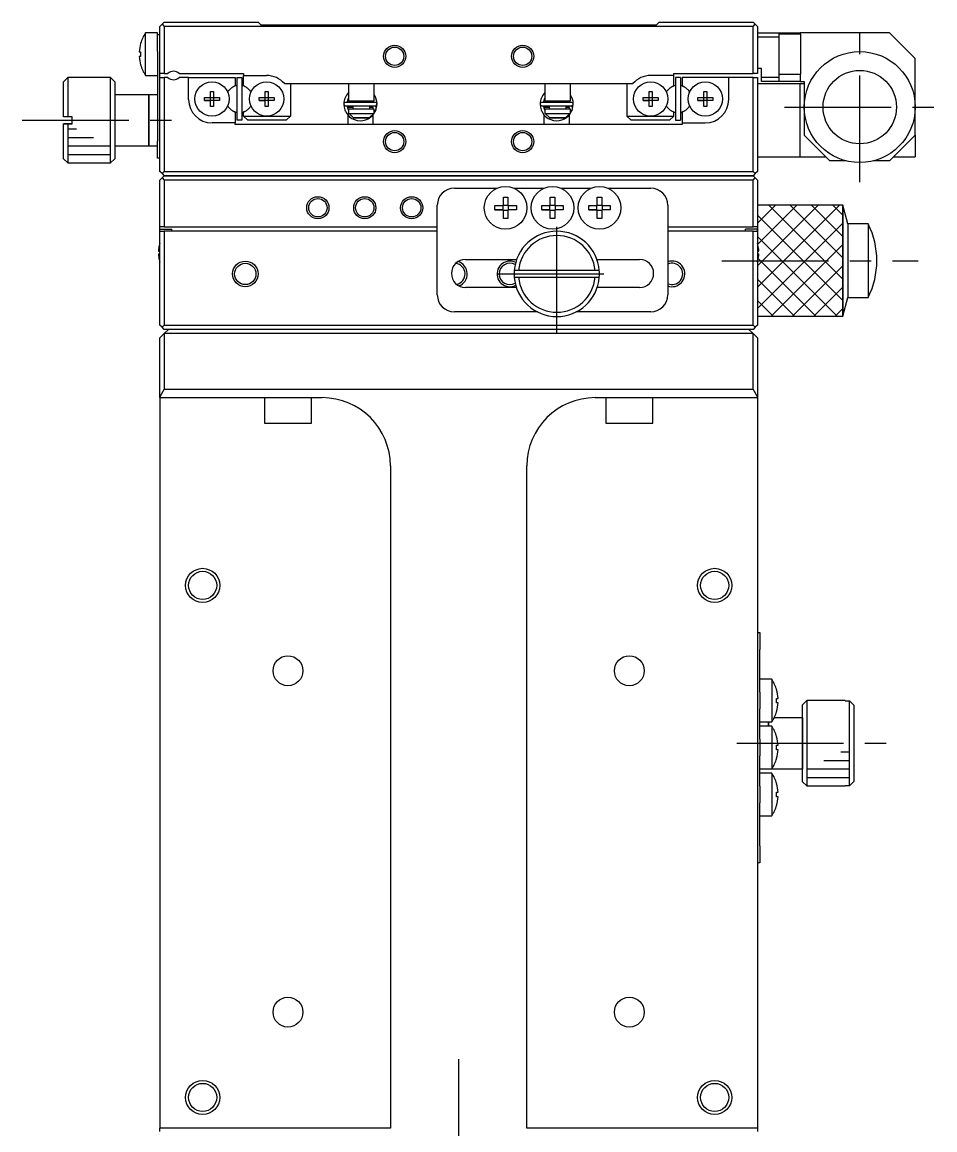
# Model space of a CAD drawing. Extents: x -400 to 382, y -2 to 594.
# Drawn here: x -114.1 to -7.1, y 464.1 to 593.9 of the extents above; entities that cross this region are included whole.
import ezdxf

# ---------------------------------------------------------------- set-up
doc = ezdxf.new("R2010")
doc.units = 0
doc.header["$LTSCALE"] = 10
doc.linetypes.add('CENTER', pattern=[2, 1.25, -0.25, 0.25, -0.25])
doc.linetypes.add('DASHED', pattern=[3.5, 2, -1.5])
doc.layers.get('0').update_dxf_attribs({"linetype": 'CONTINUOUS'})
doc.layers.add('CENTER', color=1, linetype='CENTER')

msp = doc.modelspace()

# ---------------------------------------------------------------- linework, layer by layer
at = {"color": 7, "linetype": 'CONTINUOUS'}
for p, q in [((-97.912276, 593.418062), (-97.662276, 593.668062)), ((-97.912276, 587.918062), (-97.912276, 593.418062)), ((-97.412276, 593.918062), (-97.662276, 593.668062)), ((-97.662276, 593.668062), (-97.412276, 593.418062)), ((-97.412276, 593.918062), (-86.412276, 593.918062)), ((-97.412276, 593.418062), (-97.412276, 587.918062)), ((-28.412276, 593.418062), (-97.412276, 593.418062)), ((-86.062276, 593.568062), (-86.412276, 593.918062)), ((-39.762276, 593.568062), (-86.062276, 593.568062)), ((-39.412276, 593.918062), (-39.762276, 593.568062)), ((-39.412276, 593.918062), (-28.412276, 593.918062)), ((-28.162276, 593.668062), (-28.412276, 593.918062)), ((-28.412276, 593.418062), (-28.162276, 593.668062)), ((-28.412276, 587.918062), (-28.412276, 593.418062)), ((-28.162276, 593.668062), (-27.912276, 593.418062)), ((-27.912276, 593.418062), (-27.912276, 587.918062)), ((-99.603933, 587.668062), (-99.603933, 592.668062)), ((-98.212276, 592.668062), (-99.603933, 592.668062)), ((-98.212276, 592.468062), (-98.212276, 592.668062)), ((-98.212276, 592.468062), (-97.912276, 592.468062)), ((-98.212276, 590.468062), (-98.212276, 592.468062)), ((-27.912276, 592.668062), (-25.412276, 592.668062)), ((-25.412276, 592.168062), (-27.912276, 592.168062)), ((-25.412276, 592.668062), (-25.412276, 592.168062)), ((-25.412276, 592.668062), (-22.912276, 592.668062)), ((-22.912276, 592.598883), (-25.412276, 592.598883)), ((-22.812276, 592.518062), (-25.412276, 592.518062)), ((-25.412276, 592.168062), (-25.412276, 587.468062)), ((-22.912276, 592.668062), (-22.912276, 592.598883)), ((-12.412276, 592.668062), (-22.912276, 592.668062)), ((-22.912276, 592.598883), (-22.912276, 592.518062)), ((-22.812276, 587.818062), (-22.812276, 592.518062)), ((-9.412276, 589.668062), (-12.412276, 592.668062)), ((-100.181712, 591.429995), (-100.174857, 591.426651)), ((-100.347229, 590.428062), (-100.174857, 590.428062)), ((-100.174857, 589.908062), (-100.347229, 589.908062)), ((-100.174857, 590.428062), (-100.174857, 589.908062)), ((-98.212276, 590.468062), (-98.212276, 589.093062)), ((-9.412276, 583.968062), (-9.412276, 589.668062)), ((-100.174857, 588.909472), (-100.181712, 588.906129)), ((-98.212276, 589.093062), (-98.212276, 579.968062)), ((-27.412276, 588.468062), (-27.912276, 588.468062)), ((-27.412276, 587.468062), (-27.412276, 588.468062)), ((-108.712276, 587.418062), (-109.212276, 586.918062)), ((-109.212276, 582.818062), (-109.212276, 586.918062)), ((-108.712276, 587.418062), (-108.712276, 582.818062)), ((-103.712276, 587.418062), (-108.712276, 587.418062)), ((-103.712276, 577.418062), (-103.712276, 587.418062)), ((-103.212276, 586.918062), (-103.712276, 587.418062)), ((-103.212276, 586.918062), (-103.212276, 577.918062)), ((-99.603933, 587.668062), (-98.212276, 587.668062)), ((-97.912276, 587.418062), (-97.912276, 587.918062)), ((-97.412276, 587.918062), (-97.912276, 587.918062)), ((-97.912276, 576.418062), (-97.912276, 587.418062)), ((-97.912276, 587.418062), (-97.412276, 587.418062)), ((-97.412276, 587.918062), (-96.973714, 587.918062)), ((-97.412276, 587.418062), (-97.412276, 576.418062)), ((-96.973714, 587.418062), (-97.412276, 587.418062)), ((-95.650838, 587.918062), (-88.112276, 587.918062)), ((-94.562276, 587.418062), (-95.650838, 587.418062)), ((-94.562276, 584.868062), (-94.562276, 587.418062)), ((-94.562276, 587.418062), (-89.112276, 587.418062)), ((-89.112276, 587.418062), (-89.112276, 586.462474)), ((-88.912276, 587.418062), (-88.912276, 582.418062)), ((-88.912276, 587.418062), (-88.312276, 587.418062)), ((-88.312276, 587.418062), (-88.312276, 582.418062)), ((-88.112276, 587.918062), (-88.112276, 587.668062)), ((-88.112276, 587.668062), (-85.412276, 587.668062)), ((-88.112276, 586.462474), (-88.112276, 587.668062)), ((-83.333214, 586.718062), (-75.387276, 586.718062)), ((-82.612276, 586.718062), (-82.612276, 582.918062)), ((-75.812276, 586.718062), (-75.812276, 584.718062)), ((-75.387276, 586.718062), (-73.237276, 586.718062)), ((-73.237276, 586.718062), (-52.387276, 586.718062)), ((-72.812276, 584.718062), (-72.812276, 586.718062)), ((-52.812276, 586.718062), (-52.812276, 584.718062)), ((-52.387276, 586.718062), (-50.237276, 586.718062)), ((-50.237276, 586.718062), (-42.491338, 586.718062)), ((-49.812276, 584.718062), (-49.812276, 586.718062)), ((-43.212276, 586.718062), (-43.212276, 582.918062)), ((-37.712276, 587.668062), (-40.412276, 587.668062)), ((-37.712276, 587.668062), (-37.712276, 587.918062)), ((-37.712276, 587.918062), (-28.412276, 587.918062)), ((-37.712276, 586.462474), (-37.712276, 587.668062)), ((-37.512276, 587.418062), (-37.512276, 582.418062)), ((-36.912276, 587.418062), (-37.512276, 587.418062)), ((-36.912276, 587.418062), (-36.912276, 582.418062)), ((-36.712276, 587.418062), (-36.712276, 586.462474)), ((-31.262276, 587.418062), (-36.712276, 587.418062)), ((-31.262276, 584.868062), (-31.262276, 587.418062)), ((-28.412276, 587.418062), (-31.262276, 587.418062)), ((-27.912276, 587.918062), (-28.412276, 587.918062)), ((-28.412276, 576.418062), (-28.412276, 587.418062)), ((-28.412276, 587.418062), (-27.912276, 587.418062)), ((-27.912276, 587.418062), (-27.912276, 576.418062)), ((-27.912276, 586.718062), (-22.912276, 586.718062)), ((-27.412276, 587.468062), (-25.412276, 587.468062)), ((-27.412276, 586.968062), (-27.412276, 587.468062)), ((-25.412276, 586.968062), (-27.412276, 586.968062)), ((-25.412276, 587.818062), (-22.812276, 587.818062)), ((-25.412276, 587.468062), (-25.412276, 586.968062)), ((-25.412276, 587.008325), (-22.912276, 587.008325)), ((-22.912276, 586.968062), (-25.412276, 586.968062)), ((-22.912276, 587.818062), (-22.912276, 587.008325)), ((-22.912276, 587.008325), (-22.912276, 586.968062)), ((-22.912276, 586.968062), (-22.412276, 586.968062)), ((-22.912276, 578.118062), (-22.912276, 586.718062)), ((-22.912276, 586.718062), (-22.412276, 586.718062)), ((-22.412276, 586.968062), (-22.412276, 583.968062)), ((-99.212276, 585.418062), (-103.212276, 585.418062)), ((-99.212276, 579.418062), (-99.212276, 585.418062)), ((-99.212276, 585.418062), (-99.212276, 579.418062)), ((-98.212276, 585.418062), (-99.212276, 585.418062)), ((-91.992276, 585.804423), (-91.632276, 585.804423)), ((-91.992276, 585.098062), (-91.992276, 585.804423)), ((-91.632276, 585.804423), (-91.632276, 585.098062)), ((-89.112276, 586.462474), (-89.406026, 586.292877)), ((-87.818526, 586.292877), (-88.112276, 586.462474)), ((-85.592276, 585.804423), (-85.232276, 585.804423)), ((-85.592276, 585.098062), (-85.592276, 585.804423)), ((-85.232276, 585.804423), (-85.232276, 585.098062)), ((-40.592276, 585.804423), (-40.232276, 585.804423)), ((-40.592276, 585.098062), (-40.592276, 585.804423)), ((-40.232276, 585.804423), (-40.232276, 585.098062)), ((-38.006026, 586.292877), (-37.712276, 586.462474)), ((-36.712276, 586.462474), (-36.418526, 586.292877)), ((-34.192276, 585.804423), (-33.832276, 585.804423)), ((-34.192276, 585.098062), (-34.192276, 585.804423)), ((-33.832276, 585.804423), (-33.832276, 585.098062)), ((-92.698637, 585.098062), (-91.992276, 585.098062)), ((-92.698637, 584.738062), (-92.698637, 585.098062)), ((-91.992276, 584.738062), (-92.698637, 584.738062)), ((-92.698637, 584.738062), (-91.992276, 584.738062)), ((-91.981904, 585.08769), (-91.992276, 585.098062)), ((-91.981904, 584.748434), (-91.992276, 584.738062)), ((-91.992276, 584.0317), (-91.992276, 584.738062)), ((-91.981904, 585.08769), (-91.642648, 585.08769)), ((-91.981904, 584.748434), (-91.981904, 585.08769)), ((-91.642648, 584.748434), (-91.981904, 584.748434)), ((-91.642648, 585.08769), (-91.632276, 585.098062)), ((-91.642648, 585.08769), (-91.642648, 584.748434)), ((-91.642648, 584.748434), (-91.632276, 584.738062)), ((-91.632276, 585.098062), (-90.925914, 585.098062)), ((-91.632276, 584.738062), (-91.632276, 584.0317)), ((-90.925914, 584.738062), (-91.632276, 584.738062)), ((-90.925914, 584.738062), (-91.632276, 584.738062)), ((-90.925914, 585.098062), (-90.925914, 584.738062)), ((-86.298637, 585.098062), (-85.592276, 585.098062)), ((-86.298637, 584.738062), (-86.298637, 585.098062)), ((-85.592276, 584.738062), (-86.298637, 584.738062)), ((-86.298637, 584.738062), (-85.592276, 584.738062)), ((-85.581904, 585.08769), (-85.592276, 585.098062)), ((-85.581904, 584.748434), (-85.592276, 584.738062)), ((-85.592276, 584.0317), (-85.592276, 584.738062)), ((-85.581904, 585.08769), (-85.242648, 585.08769)), ((-85.581904, 584.748434), (-85.581904, 585.08769)), ((-85.242648, 584.748434), (-85.581904, 584.748434)), ((-85.242648, 585.08769), (-85.232276, 585.098062)), ((-85.242648, 585.08769), (-85.242648, 584.748434)), ((-85.242648, 584.748434), (-85.232276, 584.738062)), ((-85.232276, 585.098062), (-84.525914, 585.098062)), ((-85.232276, 584.738062), (-85.232276, 584.0317)), ((-84.525914, 584.738062), (-85.232276, 584.738062)), ((-84.525914, 584.738062), (-85.232276, 584.738062)), ((-84.525914, 585.098062), (-84.525914, 584.738062)), ((-72.672184, 584.506556), (-76.172184, 584.506556)), ((-76.172184, 584.116556), (-72.672184, 584.116556)), ((-75.81234, 583.61331), (-75.965819, 584.116514)), ((-75.965496, 584.50661), (-75.812363, 585.010237)), ((-75.855006, 584.918062), (-75.812276, 584.918062)), ((-75.812276, 584.718062), (-72.812276, 584.718062)), ((-75.812276, 584.718062), (-75.312276, 584.718062)), ((-75.707912, 584.084293), (-75.694277, 584.090661)), ((-75.694277, 584.090661), (-75.680349, 584.096354)), ((-75.680349, 584.096354), (-75.666163, 584.101359)), ((-75.666163, 584.101359), (-75.651752, 584.105666)), ((-75.651752, 584.105666), (-75.63715, 584.109267)), ((-75.63715, 584.109267), (-75.622394, 584.112153)), ((-75.622394, 584.112153), (-75.607516, 584.114318)), ((-75.607516, 584.114318), (-75.592554, 584.115759)), ((-75.592554, 584.115759), (-75.577541, 584.116472)), ((-75.577541, 584.116472), (-75.570504, 584.116556)), ((-75.412276, 584.718062), (-75.412276, 584.506556)), ((-75.412276, 584.116556), (-75.412276, 583.918062)), ((-75.312276, 584.718062), (-73.312276, 584.718062)), ((-75.312276, 584.718062), (-73.312276, 584.718062)), ((-75.312276, 584.718062), (-75.312276, 584.506556)), ((-75.312276, 584.116556), (-75.312276, 583.718062)), ((-73.312276, 584.718062), (-72.812276, 584.718062)), ((-73.312276, 584.506556), (-73.312276, 584.718062)), ((-73.312276, 583.718062), (-73.312276, 584.116556)), ((-73.273865, 584.116556), (-73.259631, 584.116222)), ((-73.259631, 584.116222), (-73.244642, 584.11516)), ((-73.244642, 584.11516), (-73.229724, 584.113373)), ((-73.229724, 584.113373), (-73.214912, 584.110864)), ((-73.214912, 584.110864), (-73.20024, 584.10764)), ((-73.20024, 584.10764), (-73.185744, 584.103707)), ((-73.185744, 584.103707), (-73.171458, 584.099075)), ((-73.171458, 584.099075), (-73.157415, 584.093753)), ((-73.157415, 584.093753), (-73.143649, 584.087753)), ((-73.143649, 584.087753), (-73.130192, 584.081089)), ((-72.920599, 584.718161), (-72.878557, 584.506577)), ((-72.644889, 584.109923), (-72.648814, 584.118072)), ((-72.630978, 584.078551), (-72.644889, 584.109923)), ((-72.615196, 583.594571), (-72.478467, 584.284406)), ((-49.672184, 584.506556), (-53.172184, 584.506556)), ((-53.172184, 584.116556), (-49.672184, 584.116556)), ((-52.81234, 583.61331), (-52.965819, 584.116514)), ((-52.965496, 584.50661), (-52.812363, 585.010237)), ((-52.855006, 584.918062), (-52.812276, 584.918062)), ((-52.812276, 584.718062), (-52.312276, 584.718062)), ((-52.812276, 584.718062), (-49.812276, 584.718062)), ((-52.707912, 584.084293), (-52.694277, 584.090661)), ((-52.694277, 584.090661), (-52.680349, 584.096354)), ((-52.680349, 584.096354), (-52.666163, 584.101359)), ((-52.666163, 584.101359), (-52.651752, 584.105666)), ((-52.651752, 584.105666), (-52.63715, 584.109267)), ((-52.63715, 584.109267), (-52.622394, 584.112153)), ((-52.622394, 584.112153), (-52.607516, 584.114318)), ((-52.607516, 584.114318), (-52.592554, 584.115759)), ((-52.592554, 584.115759), (-52.577541, 584.116472)), ((-52.577541, 584.116472), (-52.570504, 584.116556)), ((-52.412276, 584.718062), (-52.412276, 584.506556)), ((-52.412276, 584.116556), (-52.412276, 583.918062)), ((-52.312276, 584.718062), (-50.312276, 584.718062)), ((-52.312276, 584.718062), (-50.312276, 584.718062)), ((-52.312276, 584.718062), (-52.312276, 584.506556)), ((-52.312276, 584.116556), (-52.312276, 583.718062)), ((-50.312276, 584.718062), (-49.812276, 584.718062)), ((-50.312276, 584.506556), (-50.312276, 584.718062)), ((-50.312276, 583.718062), (-50.312276, 584.116556)), ((-50.273865, 584.116556), (-50.259631, 584.116222)), ((-50.259631, 584.116222), (-50.244642, 584.11516)), ((-50.244642, 584.11516), (-50.229724, 584.113373)), ((-50.229724, 584.113373), (-50.214912, 584.110864)), ((-50.214912, 584.110864), (-50.20024, 584.10764)), ((-50.20024, 584.10764), (-50.185744, 584.103707)), ((-50.185744, 584.103707), (-50.171458, 584.099075)), ((-50.171458, 584.099075), (-50.157415, 584.093753)), ((-50.157415, 584.093753), (-50.143649, 584.087753)), ((-50.143649, 584.087753), (-50.130192, 584.081089)), ((-49.920599, 584.718161), (-49.878557, 584.506577)), ((-49.644889, 584.109923), (-49.648814, 584.118072)), ((-49.630978, 584.078551), (-49.644889, 584.109923)), ((-49.615196, 583.594571), (-49.478467, 584.284406)), ((-41.298637, 585.098062), (-40.592276, 585.098062)), ((-41.298637, 584.738062), (-41.298637, 585.098062)), ((-40.592276, 584.738062), (-41.298637, 584.738062)), ((-41.298637, 584.738062), (-40.592276, 584.738062)), ((-40.581904, 585.08769), (-40.592276, 585.098062)), ((-40.581904, 584.748434), (-40.592276, 584.738062)), ((-40.592276, 584.0317), (-40.592276, 584.738062)), ((-40.581904, 585.08769), (-40.242648, 585.08769)), ((-40.581904, 584.748434), (-40.581904, 585.08769)), ((-40.242648, 584.748434), (-40.581904, 584.748434)), ((-40.242648, 585.08769), (-40.232276, 585.098062)), ((-40.242648, 585.08769), (-40.242648, 584.748434)), ((-40.242648, 584.748434), (-40.232276, 584.738062)), ((-40.232276, 585.098062), (-39.525914, 585.098062)), ((-40.232276, 584.738062), (-40.232276, 584.0317)), ((-39.525914, 584.738062), (-40.232276, 584.738062)), ((-39.525914, 584.738062), (-40.232276, 584.738062)), ((-39.525914, 585.098062), (-39.525914, 584.738062)), ((-34.898637, 585.098062), (-34.192276, 585.098062)), ((-34.898637, 584.738062), (-34.898637, 585.098062)), ((-34.192276, 584.738062), (-34.898637, 584.738062)), ((-34.898637, 584.738062), (-34.192276, 584.738062)), ((-34.181904, 585.08769), (-34.192276, 585.098062)), ((-34.181904, 584.748434), (-34.192276, 584.738062)), ((-34.192276, 584.0317), (-34.192276, 584.738062)), ((-34.181904, 585.08769), (-33.842648, 585.08769)), ((-34.181904, 584.748434), (-34.181904, 585.08769)), ((-33.842648, 584.748434), (-34.181904, 584.748434)), ((-33.842648, 585.08769), (-33.832276, 585.098062)), ((-33.842648, 585.08769), (-33.842648, 584.748434)), ((-33.842648, 584.748434), (-33.832276, 584.738062)), ((-33.832276, 585.098062), (-33.125914, 585.098062)), ((-33.832276, 584.738062), (-33.832276, 584.0317)), ((-33.125914, 584.738062), (-33.832276, 584.738062)), ((-33.125914, 584.738062), (-33.832276, 584.738062)), ((-33.125914, 585.098062), (-33.125914, 584.738062)), ((-108.712276, 582.818062), (-109.212276, 582.818062)), ((-108.212276, 582.818062), (-108.712276, 582.818062)), ((-108.212276, 582.018062), (-108.212276, 582.818062)), ((-91.632276, 584.0317), (-91.992276, 584.0317)), ((-89.406026, 583.543247), (-89.112276, 583.37365)), ((-89.112276, 583.37365), (-89.112276, 582.118062)), ((-88.112276, 583.37365), (-87.818526, 583.543247)), ((-88.112276, 582.918062), (-88.112276, 583.37365)), ((-88.112276, 582.918062), (-85.412276, 582.918062)), ((-87.612276, 582.418062), (-88.112276, 582.918062)), ((-85.232276, 584.0317), (-85.592276, 584.0317)), ((-85.412276, 582.918062), (-82.612276, 582.918062)), ((-82.612276, 582.918062), (-83.112276, 582.418062)), ((-76.231447, 583.602365), (-76.210258, 583.546168)), ((-75.912276, 583.063933), (-75.912276, 581.918062)), ((-75.875594, 583.817524), (-75.875134, 583.832603)), ((-75.875283, 583.802445), (-75.875594, 583.817524)), ((-75.874205, 583.787404), (-75.875283, 583.802445)), ((-75.875134, 583.832603), (-75.873906, 583.847639)), ((-75.87236, 583.77244), (-75.874205, 583.787404)), ((-75.873906, 583.847639), (-75.871912, 583.862596)), ((-75.869757, 583.757594), (-75.87236, 583.77244)), ((-75.871912, 583.862596), (-75.869159, 583.877431)), ((-75.866402, 583.742904), (-75.869757, 583.757594)), ((-75.869159, 583.877431), (-75.865654, 583.892108)), ((-75.862305, 583.728407), (-75.866402, 583.742904)), ((-75.865654, 583.892108), (-75.861407, 583.906588)), ((-75.857479, 583.71414), (-75.862305, 583.728407)), ((-75.861407, 583.906588), (-75.85643, 583.920832)), ((-75.312276, 583.918062), (-75.857675, 583.918062)), ((-75.851699, 583.69958), (-75.857479, 583.71414)), ((-75.85643, 583.920832), (-75.850739, 583.934805)), ((-75.851431, 583.698314), (-75.851808, 583.699814)), ((-75.850739, 583.934805), (-75.844348, 583.948471)), ((-75.844348, 583.948471), (-75.837276, 583.961795)), ((-75.837276, 583.961795), (-75.829542, 583.974744)), ((-75.829542, 583.974744), (-75.821169, 583.987285)), ((-75.821169, 583.987285), (-75.812179, 583.999389)), ((-72.812276, 583.718062), (-75.812276, 583.718062)), ((-75.812276, 583.718062), (-75.812276, 583.218062)), ((-75.812276, 583.218062), (-75.757959, 583.218062)), ((-75.812179, 583.999389), (-75.802596, 584.011026)), ((-75.802596, 584.011026), (-75.792446, 584.022167)), ((-75.792446, 584.022167), (-75.781757, 584.032788)), ((-75.781757, 584.032788), (-75.770555, 584.042863)), ((-75.770555, 584.042863), (-75.75887, 584.052369)), ((-75.75887, 584.052369), (-75.746733, 584.061284)), ((-75.757959, 583.218062), (-72.866593, 583.218062)), ((-75.228791, 582.718062), (-75.757959, 583.218062)), ((-75.746733, 584.061284), (-75.734173, 584.069589)), ((-75.734173, 584.069589), (-75.721222, 584.077264)), ((-75.721222, 584.077264), (-75.707912, 584.084293)), ((-72.866593, 583.218062), (-73.395761, 582.718062)), ((-72.986888, 583.918062), (-73.312276, 583.918062)), ((-73.130192, 584.081089), (-73.117078, 584.073774)), ((-73.117078, 584.073774), (-73.104338, 584.065826)), ((-73.104338, 584.065826), (-73.092003, 584.057261)), ((-73.092003, 584.057261), (-73.080104, 584.048099)), ((-73.080104, 584.048099), (-73.06867, 584.038361)), ((-73.06867, 584.038361), (-73.05773, 584.028068)), ((-73.05773, 584.028068), (-73.047312, 584.017245)), ((-73.047312, 584.017245), (-73.037444, 584.005915)), ((-73.037444, 584.005915), (-73.028149, 583.994105)), ((-73.028149, 583.994105), (-73.019455, 583.981843)), ((-73.019455, 583.981843), (-73.011383, 583.969159)), ((-73.011383, 583.969159), (-73.003955, 583.956082)), ((-73.003955, 583.956082), (-72.997193, 583.942644)), ((-72.997193, 583.942644), (-72.991115, 583.928878)), ((-72.991115, 583.928878), (-72.985739, 583.914819)), ((-72.985739, 583.914819), (-72.981079, 583.900502)), ((-72.984009, 583.722365), (-72.985491, 583.718036)), ((-72.979596, 583.736795), (-72.984009, 583.722365)), ((-72.981079, 583.900502), (-72.977151, 583.885962)), ((-72.975924, 583.75143), (-72.979596, 583.736795)), ((-72.977151, 583.885962), (-72.973965, 583.871237)), ((-72.973002, 583.766233), (-72.975924, 583.75143)), ((-72.973965, 583.871237), (-72.971532, 583.856365)), ((-72.970839, 583.781165), (-72.973002, 583.766233)), ((-72.971532, 583.856365), (-72.969858, 583.841385)), ((-72.969441, 583.796185), (-72.970839, 583.781165)), ((-72.969858, 583.841385), (-72.96895, 583.826335)), ((-72.968811, 583.811255), (-72.969441, 583.796185)), ((-72.96895, 583.826335), (-72.968811, 583.811255)), ((-72.912276, 581.918062), (-72.912276, 583.087595)), ((-72.866593, 583.218062), (-72.812276, 583.218062)), ((-72.812276, 583.218062), (-72.812276, 583.718062)), ((-72.812276, 583.595285), (-72.797715, 583.589279)), ((-72.638896, 583.537291), (-72.812275, 583.584418)), ((-72.797715, 583.589279), (-72.783257, 583.583494)), ((-72.783257, 583.583494), (-72.768998, 583.577968)), ((-72.768998, 583.577968), (-72.755032, 583.572739)), ((-72.755032, 583.572739), (-72.74145, 583.56784)), ((-72.74145, 583.56784), (-72.728342, 583.563304)), ((-72.728342, 583.563304), (-72.715795, 583.55916)), ((-72.715795, 583.55916), (-72.703891, 583.555436)), ((-72.703891, 583.555436), (-72.692709, 583.552157)), ((-72.692709, 583.552157), (-72.682323, 583.549344)), ((-72.682323, 583.549344), (-72.6728, 583.547016)), ((-72.6728, 583.547016), (-72.664204, 583.545187)), ((-72.664204, 583.545187), (-72.656591, 583.543871)), ((-72.656591, 583.543871), (-72.650012, 583.543076)), ((-72.650012, 583.543076), (-72.64451, 583.542806)), ((-72.647877, 583.517011), (-72.635998, 583.544116)), ((-72.64451, 583.542806), (-72.640121, 583.543064)), ((-72.640121, 583.543064), (-72.637913, 583.543505)), ((-72.637913, 583.543505), (-72.634111, 583.546168)), ((-72.634111, 583.546168), (-72.622036, 583.576345)), ((-72.618652, 584.046535), (-72.630978, 584.078551)), ((-72.622036, 583.576345), (-72.610854, 583.608776)), ((-72.607943, 584.013955), (-72.618652, 584.046535)), ((-72.610854, 583.608776), (-72.601309, 583.641715)), ((-72.598876, 583.98089), (-72.607943, 584.013955)), ((-72.601309, 583.641715), (-72.593423, 583.675081)), ((-72.591472, 583.947422), (-72.598876, 583.98089)), ((-72.593423, 583.675081), (-72.587216, 583.708792)), ((-72.585749, 583.913632), (-72.591472, 583.947422)), ((-72.587216, 583.708792), (-72.582701, 583.742764)), ((-72.581722, 583.879603), (-72.585749, 583.913632)), ((-72.582701, 583.742764), (-72.57989, 583.776915)), ((-72.5794, 583.845418), (-72.581722, 583.879603)), ((-72.57989, 583.776915), (-72.578789, 583.811161)), ((-72.578789, 583.811161), (-72.5794, 583.845418)), ((-53.231447, 583.602365), (-53.210258, 583.546168)), ((-52.912276, 583.063933), (-52.912276, 581.918062)), ((-52.875594, 583.817524), (-52.875134, 583.832603)), ((-52.875283, 583.802445), (-52.875594, 583.817524)), ((-52.874205, 583.787404), (-52.875283, 583.802445)), ((-52.875134, 583.832603), (-52.873906, 583.847639)), ((-52.87236, 583.77244), (-52.874205, 583.787404)), ((-52.873906, 583.847639), (-52.871912, 583.862596)), ((-52.869757, 583.757594), (-52.87236, 583.77244)), ((-52.871912, 583.862596), (-52.869159, 583.877431)), ((-52.866402, 583.742904), (-52.869757, 583.757594)), ((-52.869159, 583.877431), (-52.865654, 583.892108)), ((-52.862305, 583.728407), (-52.866402, 583.742904)), ((-52.865654, 583.892108), (-52.861407, 583.906588)), ((-52.857479, 583.71414), (-52.862305, 583.728407)), ((-52.861407, 583.906588), (-52.85643, 583.920832)), ((-52.312276, 583.918062), (-52.857675, 583.918062)), ((-52.851699, 583.69958), (-52.857479, 583.71414)), ((-52.85643, 583.920832), (-52.850739, 583.934805)), ((-52.851431, 583.698314), (-52.851808, 583.699814)), ((-52.850739, 583.934805), (-52.844348, 583.948471)), ((-52.844348, 583.948471), (-52.837276, 583.961795)), ((-52.837276, 583.961795), (-52.829542, 583.974744)), ((-52.829542, 583.974744), (-52.821169, 583.987285)), ((-52.821169, 583.987285), (-52.812179, 583.999389)), ((-49.812276, 583.718062), (-52.812276, 583.718062)), ((-52.812276, 583.718062), (-52.812276, 583.218062)), ((-52.812276, 583.218062), (-52.757959, 583.218062)), ((-52.812179, 583.999389), (-52.802596, 584.011026)), ((-52.802596, 584.011026), (-52.792446, 584.022167)), ((-52.792446, 584.022167), (-52.781757, 584.032788)), ((-52.781757, 584.032788), (-52.770555, 584.042863)), ((-52.770555, 584.042863), (-52.75887, 584.052369)), ((-52.75887, 584.052369), (-52.746733, 584.061284)), ((-52.757959, 583.218062), (-49.866593, 583.218062)), ((-52.228791, 582.718062), (-52.757959, 583.218062)), ((-52.746733, 584.061284), (-52.734173, 584.069589)), ((-52.734173, 584.069589), (-52.721222, 584.077264)), ((-52.721222, 584.077264), (-52.707912, 584.084293)), ((-49.866593, 583.218062), (-50.395761, 582.718062)), ((-49.986888, 583.918062), (-50.312276, 583.918062)), ((-50.130192, 584.081089), (-50.117078, 584.073774)), ((-50.117078, 584.073774), (-50.104338, 584.065826)), ((-50.104338, 584.065826), (-50.092003, 584.057261)), ((-50.092003, 584.057261), (-50.080104, 584.048099)), ((-50.080104, 584.048099), (-50.06867, 584.038361)), ((-50.06867, 584.038361), (-50.05773, 584.028068)), ((-50.05773, 584.028068), (-50.047312, 584.017245)), ((-50.047312, 584.017245), (-50.037444, 584.005915)), ((-50.037444, 584.005915), (-50.028149, 583.994105)), ((-50.028149, 583.994105), (-50.019455, 583.981843)), ((-50.019455, 583.981843), (-50.011383, 583.969159)), ((-50.011383, 583.969159), (-50.003955, 583.956082)), ((-50.003955, 583.956082), (-49.997193, 583.942644)), ((-49.997193, 583.942644), (-49.991115, 583.928878)), ((-49.991115, 583.928878), (-49.985739, 583.914819)), ((-49.985739, 583.914819), (-49.981079, 583.900502)), ((-49.984009, 583.722365), (-49.985491, 583.718036)), ((-49.979596, 583.736795), (-49.984009, 583.722365)), ((-49.981079, 583.900502), (-49.977151, 583.885962)), ((-49.975924, 583.75143), (-49.979596, 583.736795)), ((-49.977151, 583.885962), (-49.973965, 583.871237)), ((-49.973002, 583.766233), (-49.975924, 583.75143)), ((-49.973965, 583.871237), (-49.971532, 583.856365)), ((-49.970839, 583.781165), (-49.973002, 583.766233)), ((-49.971532, 583.856365), (-49.969858, 583.841385)), ((-49.969441, 583.796185), (-49.970839, 583.781165)), ((-49.969858, 583.841385), (-49.96895, 583.826335)), ((-49.968811, 583.811255), (-49.969441, 583.796185)), ((-49.96895, 583.826335), (-49.968811, 583.811255)), ((-49.912276, 581.918062), (-49.912276, 583.087595)), ((-49.866593, 583.218062), (-49.812276, 583.218062)), ((-49.812276, 583.218062), (-49.812276, 583.718062)), ((-49.812276, 583.595285), (-49.79772, 583.589281)), ((-49.638896, 583.537291), (-49.812275, 583.584418)), ((-49.79772, 583.589281), (-49.783267, 583.583498)), ((-49.783267, 583.583498), (-49.769013, 583.577974)), ((-49.769013, 583.577974), (-49.755051, 583.572746)), ((-49.755051, 583.572746), (-49.741474, 583.567848)), ((-49.741474, 583.567848), (-49.72837, 583.563313)), ((-49.72837, 583.563313), (-49.715826, 583.55917)), ((-49.715826, 583.55917), (-49.703924, 583.555446)), ((-49.703924, 583.555446), (-49.692744, 583.552167)), ((-49.692744, 583.552167), (-49.682358, 583.549353)), ((-49.682358, 583.549353), (-49.672836, 583.547024)), ((-49.672836, 583.547024), (-49.664239, 583.545194)), ((-49.664239, 583.545194), (-49.656624, 583.543876)), ((-49.656624, 583.543876), (-49.650042, 583.543078)), ((-49.650042, 583.543078), (-49.644536, 583.542806)), ((-49.647877, 583.517011), (-49.638695, 583.53786)), ((-49.644536, 583.542806), (-49.640143, 583.543061)), ((-49.640143, 583.543061), (-49.637913, 583.543505)), ((-49.637913, 583.543505), (-49.634111, 583.546168)), ((-49.634111, 583.546168), (-49.622036, 583.576345)), ((-49.618652, 584.046535), (-49.630978, 584.078551)), ((-49.622036, 583.576345), (-49.610854, 583.608776)), ((-49.607943, 584.013955), (-49.618652, 584.046535)), ((-49.610854, 583.608776), (-49.601309, 583.641715)), ((-49.598876, 583.98089), (-49.607943, 584.013955)), ((-49.601309, 583.641715), (-49.593423, 583.675081)), ((-49.591472, 583.947422), (-49.598876, 583.98089)), ((-49.593423, 583.675081), (-49.587216, 583.708792)), ((-49.585749, 583.913632), (-49.591472, 583.947422)), ((-49.587216, 583.708792), (-49.582701, 583.742764)), ((-49.581722, 583.879603), (-49.585749, 583.913632)), ((-49.582701, 583.742764), (-49.57989, 583.776915)), ((-49.5794, 583.845418), (-49.581722, 583.879603)), ((-49.57989, 583.776915), (-49.578789, 583.811161)), ((-49.578789, 583.811161), (-49.5794, 583.845418)), ((-43.212276, 582.918062), (-40.412276, 582.918062)), ((-42.712276, 582.418062), (-43.212276, 582.918062)), ((-40.232276, 584.0317), (-40.592276, 584.0317)), ((-40.412276, 582.918062), (-37.712276, 582.918062)), ((-37.712276, 582.918062), (-38.212276, 582.418062)), ((-37.712276, 583.37365), (-38.006026, 583.543247)), ((-37.712276, 582.918062), (-37.712276, 583.37365)), ((-36.418526, 583.543247), (-36.712276, 583.37365)), ((-36.712276, 583.37365), (-36.712276, 582.118062)), ((-33.832276, 584.0317), (-34.192276, 584.0317)), ((-22.412276, 583.968062), (-22.412276, 580.668062)), ((-9.412276, 580.668062), (-9.412276, 583.968062)), ((-108.712276, 582.018062), (-109.212276, 582.018062)), ((-109.212276, 582.018062), (-108.712276, 582.018062)), ((-109.212276, 577.918062), (-109.212276, 582.018062)), ((-108.212276, 582.018062), (-108.712276, 582.018062)), ((-108.712276, 582.018062), (-108.712276, 577.418062)), ((-108.712276, 582.018062), (-108.212276, 582.018062)), ((-89.112276, 582.118062), (-91.812276, 582.118062)), ((-89.112276, 581.918062), (-89.112276, 582.118062)), ((-36.712276, 581.918062), (-89.112276, 581.918062)), ((-88.312276, 582.418062), (-88.912276, 582.418062)), ((-83.112276, 582.418062), (-87.612276, 582.418062)), ((-73.395761, 582.718062), (-75.228791, 582.718062)), ((-75.228791, 582.718062), (-73.395761, 582.718062)), ((-50.395761, 582.718062), (-52.228791, 582.718062)), ((-52.228791, 582.718062), (-50.395761, 582.718062)), ((-38.212276, 582.418062), (-42.712276, 582.418062)), ((-37.512276, 582.418062), (-36.912276, 582.418062)), ((-36.712276, 582.118062), (-36.712276, 581.918062)), ((-36.712276, 582.118062), (-34.012276, 582.118062)), ((-22.412276, 580.668062), (-19.412276, 577.668062)), ((-12.412276, 577.668062), (-9.412276, 580.668062)), ((-9.412276, 580.668062), (-9.412276, 578.118062)), ((-103.212276, 579.418062), (-99.212276, 579.418062)), ((-99.212276, 579.418062), (-98.212276, 579.418062)), ((-98.212276, 577.968062), (-98.212276, 579.968062)), ((-109.212276, 577.918062), (-108.712276, 577.418062)), ((-103.712276, 577.418062), (-103.212276, 577.918062)), ((-97.912276, 577.968062), (-98.212276, 577.968062)), ((-27.912276, 578.118062), (-22.912276, 578.118062)), ((-22.912276, 578.118062), (-19.862276, 578.118062)), ((-17.512272, 577.668062), (-19.412276, 577.668062)), ((-12.412276, 577.668062), (-14.31228, 577.668062)), ((-11.962276, 578.118062), (-9.412276, 578.118062)), ((-108.712276, 577.418062), (-103.712276, 577.418062)), ((-97.662276, 576.168062), (-97.912276, 576.418062)), ((-97.412276, 576.418062), (-97.662276, 576.168062)), ((-97.412276, 576.418062), (-28.412276, 576.418062)), ((-28.162276, 576.168062), (-28.412276, 576.418062)), ((-27.912276, 576.418062), (-28.162276, 576.168062)), ((-97.912276, 575.418062), (-97.662276, 575.668062)), ((-97.912276, 569.918062), (-97.912276, 575.418062)), ((-97.662276, 576.168062), (-97.412276, 575.918062)), ((-97.662276, 575.668062), (-97.412276, 575.918062)), ((-97.662276, 575.668062), (-97.412276, 575.418062)), ((-97.412276, 575.918062), (-28.412276, 575.918062)), ((-28.412276, 575.918062), (-97.412276, 575.918062)), ((-97.412276, 575.418062), (-97.412276, 569.918062)), ((-28.412276, 575.418062), (-97.412276, 575.418062)), ((-28.162276, 576.168062), (-28.412276, 575.918062)), ((-28.412276, 575.918062), (-28.162276, 575.668062)), ((-28.412276, 575.418062), (-28.162276, 575.668062)), ((-28.412276, 569.918062), (-28.412276, 575.418062)), ((-28.162276, 575.668062), (-27.912276, 575.418062)), ((-27.912276, 575.418062), (-27.912276, 569.918062)), ((-63.412276, 574.468062), (-58.392072, 574.468062)), ((-56.43248, 574.468062), (-52.892072, 574.468062)), ((-50.93248, 574.468062), (-47.392072, 574.468062)), ((-45.43248, 574.468062), (-40.412276, 574.468062)), ((-65.412276, 561.968062), (-65.412276, 572.468062)), ((-58.670865, 571.908062), (-58.670865, 572.428062)), ((-58.670865, 572.428062), (-57.672276, 572.428062)), ((-57.713651, 571.908062), (-57.713651, 572.428062)), ((-57.672276, 573.426651), (-57.152276, 573.426651)), ((-57.672276, 572.428062), (-57.672276, 573.426651)), ((-57.672276, 572.469437), (-57.152276, 572.469437)), ((-57.152276, 573.426651), (-57.152276, 572.428062)), ((-57.152276, 572.428062), (-56.153686, 572.428062)), ((-57.110901, 572.428062), (-57.110901, 571.908062)), ((-56.153686, 572.428062), (-56.153686, 571.908062)), ((-53.170865, 571.908062), (-53.170865, 572.428062)), ((-53.170865, 572.428062), (-52.172276, 572.428062)), ((-52.213651, 571.908062), (-52.213651, 572.428062)), ((-52.172276, 573.426651), (-51.652276, 573.426651)), ((-52.172276, 572.428062), (-52.172276, 573.426651)), ((-52.172276, 572.469437), (-51.652276, 572.469437)), ((-51.652276, 573.426651), (-51.652276, 572.428062)), ((-51.652276, 572.428062), (-50.653686, 572.428062)), ((-51.610901, 572.428062), (-51.610901, 571.908062)), ((-50.653686, 572.428062), (-50.653686, 571.908062)), ((-47.670865, 571.908062), (-47.670865, 572.428062)), ((-47.670865, 572.428062), (-46.672276, 572.428062)), ((-46.713651, 571.908062), (-46.713651, 572.428062)), ((-46.672276, 573.426651), (-46.152276, 573.426651)), ((-46.672276, 572.428062), (-46.672276, 573.426651)), ((-46.672276, 572.469437), (-46.152276, 572.469437)), ((-46.152276, 573.426651), (-46.152276, 572.428062)), ((-46.152276, 572.428062), (-45.153686, 572.428062)), ((-46.110901, 572.428062), (-46.110901, 571.908062)), ((-45.153686, 572.428062), (-45.153686, 571.908062)), ((-38.412276, 572.468062), (-38.412276, 561.968062)), ((-17.912269, 572.468061), (-27.912276, 572.468061)), ((-17.912269, 572.468061), (-17.912269, 559.468063)), ((-17.322781, 570.268062), (-17.912269, 572.468061)), ((-57.672276, 571.908062), (-58.670865, 571.908062)), ((-58.670865, 571.908062), (-57.713651, 571.908062)), ((-57.672276, 571.908062), (-57.713651, 571.908062)), ((-57.672276, 570.909472), (-57.672276, 571.908062)), ((-57.152276, 571.866687), (-57.672276, 571.866687)), ((-57.152276, 571.908062), (-57.152276, 570.909472)), ((-56.153686, 571.908062), (-57.152276, 571.908062)), ((-57.110901, 571.908062), (-57.152276, 571.908062)), ((-56.153686, 571.908062), (-57.110901, 571.908062)), ((-52.172276, 571.908062), (-53.170865, 571.908062)), ((-53.170865, 571.908062), (-52.213651, 571.908062)), ((-52.172276, 571.908062), (-52.213651, 571.908062)), ((-52.172276, 570.909472), (-52.172276, 571.908062)), ((-51.652276, 571.866687), (-52.172276, 571.866687)), ((-51.652276, 571.908062), (-51.652276, 570.909472)), ((-50.653686, 571.908062), (-51.652276, 571.908062)), ((-51.610901, 571.908062), (-51.652276, 571.908062)), ((-50.653686, 571.908062), (-51.610901, 571.908062)), ((-46.672276, 571.908062), (-47.670865, 571.908062)), ((-47.670865, 571.908062), (-46.713651, 571.908062)), ((-46.672276, 571.908062), (-46.713651, 571.908062)), ((-46.672276, 570.909472), (-46.672276, 571.908062)), ((-46.152276, 571.866687), (-46.672276, 571.866687)), ((-46.152276, 571.908062), (-46.152276, 570.909472)), ((-45.153686, 571.908062), (-46.152276, 571.908062)), ((-46.110901, 571.908062), (-46.152276, 571.908062)), ((-45.153686, 571.908062), (-46.110901, 571.908062)), ((-97.412276, 569.918062), (-97.912276, 569.918062)), ((-97.912276, 569.668062), (-97.912276, 569.918062)), ((-97.412276, 569.918062), (-65.412276, 569.918062)), ((-57.152276, 570.909472), (-57.672276, 570.909472)), ((-51.652276, 570.909472), (-52.172276, 570.909472)), ((-46.152276, 570.909472), (-46.672276, 570.909472)), ((-38.412276, 569.918062), (-28.412276, 569.918062)), ((-27.912276, 569.918062), (-28.412276, 569.918062)), ((-27.912276, 569.918062), (-27.912276, 569.668062)), ((-17.322781, 570.268062), (-17.322781, 561.668062)), ((-14.91227, 570.268062), (-17.322781, 570.268062)), ((-14.91227, 570.268062), (-14.91227, 561.668062)), ((-97.912276, 569.668062), (-96.512276, 569.668062)), ((-97.912276, 569.418062), (-97.912276, 569.668062)), ((-97.912276, 558.418062), (-97.912276, 569.418062)), ((-97.912276, 569.418062), (-97.412276, 569.418062)), ((-97.412276, 569.418062), (-97.412276, 558.418062)), ((-65.412276, 569.418062), (-97.412276, 569.418062)), ((-96.512276, 569.418062), (-96.512276, 569.668062)), ((-28.412276, 569.418062), (-38.412276, 569.418062)), ((-27.912276, 569.668062), (-29.312276, 569.668062)), ((-29.312276, 569.418062), (-29.312276, 569.668062)), ((-28.412276, 558.418062), (-28.412276, 569.418062)), ((-28.412276, 569.418062), (-27.912276, 569.418062)), ((-27.912276, 569.418062), (-27.912276, 569.668062)), ((-27.912276, 569.418062), (-27.912276, 558.418062)), ((-97.98642, 567.806678), (-97.981798, 567.804423)), ((-27.842754, 567.804423), (-27.838132, 567.806678)), ((-98.102135, 567.098062), (-97.981798, 567.098062)), ((-97.981798, 566.738062), (-98.102135, 566.738062)), ((-97.981798, 566.0317), (-97.98642, 566.029446)), ((-97.981798, 567.098062), (-97.981798, 566.738062)), ((-62.112276, 566.118062), (-56.114403, 566.118062)), ((-46.710149, 566.118062), (-41.712276, 566.118062)), ((-27.842754, 567.098062), (-27.722417, 567.098062)), ((-27.842754, 566.738062), (-27.842754, 567.098062)), ((-27.722417, 566.738062), (-27.842754, 566.738062)), ((-27.838132, 566.029446), (-27.842754, 566.0317)), ((-55.894463, 564.818062), (-56.39625, 564.818062)), ((-46.930089, 564.818062), (-55.894463, 564.818062)), ((-46.428302, 564.818062), (-46.930089, 564.818062)), ((-56.39625, 564.018062), (-55.894463, 564.018062)), ((-56.39625, 564.018062), (-46.428302, 564.018062)), ((-55.894463, 564.018062), (-46.930089, 564.018062)), ((-46.930089, 564.018062), (-46.428302, 564.018062)), ((-56.149364, 562.818062), (-62.112276, 562.818062)), ((-41.712276, 562.818062), (-46.675188, 562.818062)), ((-17.912269, 559.468063), (-17.322781, 561.668062)), ((-17.322781, 561.668062), (-14.91227, 561.668062)), ((-53.692079, 559.968062), (-63.412276, 559.968062)), ((-40.412276, 559.968062), (-49.132473, 559.968062)), ((-27.912276, 559.468063), (-17.912269, 559.468063)), ((-97.662276, 558.168062), (-97.912276, 558.418062)), ((-97.412276, 558.418062), (-97.662276, 558.168062)), ((-97.412276, 557.918062), (-97.662276, 558.168062)), ((-97.412276, 558.418062), (-28.412276, 558.418062)), ((-28.162276, 558.168062), (-28.412276, 558.418062)), ((-28.162276, 558.168062), (-28.412276, 557.918062)), ((-27.912276, 558.418062), (-28.162276, 558.168062)), ((-97.912276, 556.918062), (-97.412276, 557.418062)), ((-97.912276, 550.016038), (-97.912276, 556.918062)), ((-97.412276, 557.418062), (-96.912276, 557.918062)), ((-28.412276, 557.918062), (-97.412276, 557.918062)), ((-97.412276, 557.418062), (-97.412276, 550.918062)), ((-28.412276, 557.418062), (-97.412276, 557.418062)), ((-28.912276, 557.918062), (-28.412276, 557.418062)), ((-28.412276, 550.918062), (-28.412276, 557.418062)), ((-28.412276, 557.418062), (-27.912276, 556.918062)), ((-27.912276, 556.918062), (-27.912276, 550.016038)), ((-97.412276, 550.918062), (-97.912276, 550.016038)), ((-97.412276, 550.918062), (-28.412276, 550.918062)), ((-27.912276, 550.016038), (-28.412276, 550.918062)), ((-97.912276, 549.918062), (-97.912276, 550.016038)), ((-97.912276, 549.918062), (-78.912276, 549.918062)), ((-97.912276, 549.918062), (-97.912276, 464.32377)), ((-85.662276, 549.918062), (-85.662276, 546.918062)), ((-80.162276, 546.918062), (-80.162276, 549.918062)), ((-46.912276, 549.918062), (-27.912276, 549.918062)), ((-45.662276, 549.918062), (-45.662276, 546.918062)), ((-40.162276, 546.918062), (-40.162276, 549.918062)), ((-27.912276, 550.016038), (-27.912276, 549.918062)), ((-27.912276, 549.918062), (-27.912276, 464.32377)), ((-85.662276, 546.918062), (-85.617604, 546.918062)), ((-85.617604, 546.918062), (-80.162276, 546.918062)), ((-45.662276, 546.918062), (-45.617604, 546.918062)), ((-45.617604, 546.918062), (-40.162276, 546.918062)), ((-70.912276, 541.918062), (-70.912276, 464.32377)), ((-54.912276, 464.32377), (-54.912276, 541.918062)), ((-27.912276, 522.418062), (-27.612276, 522.418062)), ((-27.612276, 522.418062), (-27.612276, 520.418062)), ((-27.612276, 515.493062), (-27.612276, 520.418062)), ((-26.220619, 516.918062), (-27.612276, 516.918062)), ((-26.220619, 516.918062), (-26.220619, 514.418062)), ((-27.612276, 515.397858), (-27.612276, 515.493062)), ((-27.612276, 515.397858), (-27.612276, 514.418062)), ((-25.649695, 515.676651), (-25.64284, 515.679995)), ((-27.612276, 514.418062), (-27.612276, 513.438266)), ((-26.220619, 514.418062), (-26.220619, 511.918062)), ((-25.649695, 514.678062), (-25.477323, 514.678062)), ((-25.649695, 514.158062), (-25.649695, 514.678062)), ((-25.477323, 514.158062), (-25.649695, 514.158062)), ((-22.112276, 514.418062), (-22.612276, 513.918062)), ((-22.112276, 514.418062), (-22.112276, 504.418062)), ((-17.612276, 514.418062), (-22.112276, 514.418062)), ((-17.612276, 514.418062), (-17.612276, 514.402036)), ((-17.612276, 514.402036), (-17.112276, 514.402036)), ((-17.112276, 504.434088), (-17.112276, 514.402036)), ((-17.112276, 514.402036), (-16.612276, 513.900249)), ((-27.612276, 513.343062), (-27.612276, 513.438266)), ((-27.612276, 509.993062), (-27.612276, 513.343062)), ((-25.64284, 513.156129), (-25.649695, 513.159472)), ((-22.612276, 512.418062), (-22.612276, 513.918062)), ((-22.612276, 504.918062), (-22.612276, 513.918062)), ((-16.612276, 513.900249), (-16.612276, 504.935875)), ((-27.612276, 511.918062), (-26.220619, 511.918062)), ((-26.220619, 511.418062), (-27.612276, 511.418062)), ((-26.612276, 511.918062), (-26.612276, 511.418062)), ((-26.612276, 511.418062), (-26.612276, 511.918062)), ((-26.220619, 511.418062), (-26.220619, 508.918062)), ((-22.612276, 512.418062), (-25.931147, 512.418062)), ((-22.612276, 506.418062), (-22.612276, 512.418062)), ((-22.612276, 512.418062), (-22.612276, 506.418062)), ((-25.649695, 510.176651), (-25.64284, 510.179995)), ((-27.612276, 509.897858), (-27.612276, 509.993062)), ((-27.612276, 509.897858), (-27.612276, 508.918062)), ((-27.612276, 508.918062), (-27.612276, 507.938266)), ((-26.220619, 508.918062), (-26.220619, 506.418062)), ((-25.649695, 509.178062), (-25.477323, 509.178062)), ((-25.649695, 508.658062), (-25.649695, 509.178062)), ((-27.612276, 507.843062), (-27.612276, 507.938266)), ((-27.612276, 504.493062), (-27.612276, 507.843062)), ((-25.477323, 508.658062), (-25.649695, 508.658062)), ((-25.64284, 507.656129), (-25.649695, 507.659472)), ((-27.612276, 506.418062), (-26.220619, 506.418062)), ((-26.220619, 506.418062), (-22.612276, 506.418062)), ((-22.612276, 504.918062), (-22.612276, 506.418062)), ((-26.220619, 505.918062), (-27.612276, 505.918062)), ((-26.220619, 505.918062), (-26.220619, 503.418062)), ((-22.612276, 504.918062), (-22.112276, 504.418062)), ((-16.612276, 504.935875), (-17.112276, 504.434088)), ((-27.612276, 504.397858), (-27.612276, 504.493062)), ((-27.612276, 504.397858), (-27.612276, 503.418062)), ((-25.649695, 504.676651), (-25.64284, 504.679995)), ((-25.649695, 503.678062), (-25.477323, 503.678062)), ((-25.649695, 503.158062), (-25.649695, 503.678062)), ((-22.112276, 504.418062), (-17.612276, 504.418062)), ((-17.612276, 504.434088), (-17.612276, 504.418062)), ((-17.112276, 504.434088), (-17.612276, 504.434088)), ((-27.612276, 503.418062), (-27.612276, 502.438266)), ((-27.612276, 502.343062), (-27.612276, 502.438266)), ((-27.612276, 497.418062), (-27.612276, 502.343062)), ((-26.220619, 503.418062), (-26.220619, 500.918062)), ((-25.477323, 503.158062), (-25.649695, 503.158062)), ((-25.64284, 502.156129), (-25.649695, 502.159472)), ((-27.612276, 500.918062), (-26.220619, 500.918062)), ((-27.612276, 497.418062), (-27.612276, 495.418062)), ((-27.612276, 495.418062), (-27.912276, 495.418062)), ((-97.912276, 463.918062), (-97.912276, 464.32377)), ((-70.912276, 464.32377), (-97.912276, 464.32377)), ((-27.912276, 464.32377), (-54.912276, 464.32377)), ((-27.912276, 464.32377), (-27.912276, 463.918062))]:
    msp.add_line(p, q, dxfattribs=at)
at = {"color": 3, "linetype": 'CONTINUOUS'}
for p, q in [((-108.712276, 581.418062), (-107.712276, 581.418062)), ((-108.712276, 580.418062), (-105.712276, 580.418062)), ((-108.712276, 579.418062), (-103.712276, 579.418062)), ((-108.712276, 578.418062), (-103.712276, 578.418062)), ((-27.912276, 570.35739), (-25.801605, 572.468061)), ((-27.912276, 567.85739), (-23.301605, 572.468061)), ((-27.912276, 565.35739), (-20.801605, 572.468061)), ((-27.912276, 562.85739), (-18.301605, 572.468061)), ((-26.573843, 572.468061), (-17.912269, 563.806486)), ((-24.073843, 572.468061), (-17.912269, 566.306486)), ((-21.573843, 572.468061), (-17.912269, 568.806486)), ((-19.073843, 572.468061), (-17.912269, 571.306486)), ((-27.912276, 571.306493), (-17.912269, 561.306486)), ((-27.912276, 560.35739), (-17.912269, 570.357397)), ((-27.912276, 568.806493), (-18.573845, 559.468063)), ((-26.301603, 559.468063), (-17.912269, 567.857397)), ((-27.912276, 566.306493), (-21.073845, 559.468063)), ((-23.801603, 559.468063), (-17.912269, 565.357397)), ((-27.912276, 563.806493), (-23.573845, 559.468063)), ((-21.301603, 559.468063), (-17.912269, 562.857397)), ((-27.912276, 561.306493), (-26.073845, 559.468063)), ((-18.801603, 559.468063), (-17.912269, 560.357397)), ((-18.112276, 508.418062), (-17.112276, 508.418062)), ((-22.112276, 506.418062), (-17.112276, 506.418062)), ((-20.112276, 507.418062), (-17.112276, 507.418062)), ((-22.112276, 505.418062), (-17.112276, 505.418062))]:
    msp.add_line(p, q, dxfattribs=at)
at = {"color": 3, "linetype": 'DASHED'}
for p, q in [((-17.912269, 572.468061), (-27.912276, 572.468061)), ((-27.912276, 572.468061), (-27.912276, 559.468063)), ((-17.912269, 559.468063), (-17.912269, 572.468061)), ((-27.912276, 559.468063), (-17.912269, 559.468063))]:
    msp.add_line(p, q, dxfattribs=at)
at = {"color": 3, "linetype": 'CONTINUOUS'}
for centre, radius in [((-70.412276, 589.918062), 1.3), ((-55.412276, 589.918062), 1.3), ((-70.412276, 579.918062), 1.3), ((-55.412276, 579.918062), 1.3), ((-79.412276, 572.168062), 1.3), ((-73.912276, 572.168062), 1.3), ((-68.412276, 572.168062), 1.3), ((-87.912276, 564.418062), 1.5), ((-92.912276, 527.918062), 2), ((-32.912276, 527.918062), 2), ((-92.912276, 467.918062), 2), ((-32.912276, 467.918062), 2)]:
    msp.add_circle(centre, radius, dxfattribs=at)
at = {"color": 7, "linetype": 'CONTINUOUS'}
for centre, radius in [((-70.412276, 589.918062), 1.075), ((-55.412276, 589.918062), 1.075), ((-15.912276, 583.968062), 6.499999), ((-15.912276, 583.968062), 4.3), ((-91.812276, 584.918062), 2), ((-85.412276, 584.918062), 2), ((-40.412276, 584.918062), 2), ((-34.012276, 584.918062), 2), ((-70.412276, 579.918062), 1.075), ((-55.412276, 579.918062), 1.075), ((-57.412276, 572.168062), 2.5), ((-51.912276, 572.168062), 2.5), ((-46.412276, 572.168062), 2.5), ((-79.412276, 572.168062), 1.075), ((-73.912276, 572.168062), 1.075), ((-68.412276, 572.168062), 1.075), ((-87.912276, 564.418062), 1.25), ((-92.912276, 527.918062), 1.65), ((-32.912276, 527.918062), 1.65), ((-82.912276, 517.918062), 1.75), ((-42.912276, 517.918062), 1.75), ((-82.912276, 477.918062), 1.75), ((-42.912276, 477.918062), 1.75), ((-92.912276, 467.918062), 1.65), ((-32.912276, 467.918062), 1.65)]:
    msp.add_circle(centre, radius, dxfattribs=at)
for centre, radius, start, end in [((-95.862276, 590.168062), 4.5, 146.251011, 163.714157), ((-95.862276, 590.168062), 4.492483, 163.73057, 176.682184), ((-95.862276, 590.168062), 4.492483, 183.317816, 196.26943), ((-95.862276, 590.168062), 4.5, 196.285843, 213.748989), ((-96.312276, 587.168062), 1, 48.590378, 131.409622), ((-96.312276, 588.168062), 1, 228.590378, 311.409622), ((-85.412276, 584.918062), 2.75, 40.885193, 90), ((-40.412276, 584.918062), 2.75, 90, 139.114807), ((-88.497466, 584.803062), 1.75, 134.995594, 148.113496), ((-88.612275, 584.918062), 1.5875, 135.000026, 149.566818), ((-88.612276, 584.918062), 1.5875, 120, 135), ((-88.612275, 584.918062), 1.5875, 100.89309, 120), ((-88.612275, 584.918062), 1.5875, 60, 79.106984), ((-88.612276, 584.918062), 1.5875, 45, 60), ((-88.727086, 584.803062), 1.75, 31.886504, 45.004406), ((-88.612275, 584.918062), 1.5875, 30.433263, 45.000026), ((-74.425595, 584.312816), 1.940453, 135.632122, 179.301655), ((-74.4289, 584.309646), 1.950705, 0.710984, 34.007692), ((-51.425595, 584.312816), 1.940453, 135.632122, 179.301655), ((-51.4289, 584.309646), 1.950705, 0.710984, 34.007692), ((-37.097466, 584.803062), 1.75, 134.995594, 148.113496), ((-37.212277, 584.918062), 1.5875, 134.999974, 149.566737), ((-37.212276, 584.918062), 1.5875, 120, 135), ((-37.212277, 584.918062), 1.5875, 100.893016, 119.999969), ((-37.212277, 584.918062), 1.5875, 59.999969, 79.10691), ((-37.212276, 584.918062), 1.5875, 45.094892, 60), ((-37.327086, 584.803062), 1.75, 31.886504, 45.090487), ((-37.212277, 584.918062), 1.5875, 30.433182, 45.094867), ((-91.812276, 584.868062), 2.75, 180, 270), ((-88.497466, 585.033062), 1.75, 211.886504, 225.004406), ((-88.612275, 584.918062), 1.5875, 210.433182, 224.999974), ((-88.727086, 585.033062), 1.75, 314.995594, 328.113496), ((-88.612275, 584.918062), 1.5875, 314.999974, 329.566737), ((-76.172184, 584.311556), 0.195, 90, 270), ((-74.422044, 584.31187), 1.944084, 180.719787, 336.812363), ((-72.672184, 584.311556), 0.195, 270, 90), ((-53.172184, 584.311556), 0.195, 90, 270), ((-51.422044, 584.31187), 1.944084, 180.719787, 336.812363), ((-49.672184, 584.311556), 0.195, 270, 90), ((-37.097466, 585.033062), 1.75, 211.886504, 225.004406), ((-37.212277, 584.918062), 1.5875, 210.433263, 225.000026), ((-37.212277, 584.918062), 1.5875, 315.000026, 329.566818), ((-37.327086, 585.033062), 1.75, 314.995594, 328.113496), ((-34.012276, 584.868062), 2.75, 270, 0), ((-88.612276, 584.918062), 1.5875, 225, 240), ((-88.612275, 584.918062), 1.5875, 240, 259.10691), ((-88.612275, 584.918062), 1.5875, 280.893016, 299.999969), ((-88.612276, 584.918062), 1.5875, 300, 315), ((-37.212276, 584.918062), 1.5875, 225, 240), ((-37.212277, 584.918062), 1.5875, 240, 259.106984), ((-37.212277, 584.918062), 1.5875, 280.89309, 300), ((-37.212276, 584.918062), 1.5875, 300, 315), ((-63.412276, 572.468062), 2, 90, 180), ((-40.412276, 572.468062), 2, 0, 90), ((-23.65727, 565.968062), 9.745001, 333.816209, 26.183791), ((-51.412276, 564.418062), 5, 4.588566, 175.411434), ((-51.412276, 564.418062), 4.5, 5.099689, 174.900311), ((-94.912276, 566.918062), 3.194933, 163.893288, 176.770291), ((-94.912276, 566.918062), 3.2, 159.635865, 163.877467), ((-30.912276, 566.918062), 3.2, 16.122533, 20.364135), ((-30.912276, 566.918062), 3.194933, 3.229709, 16.106712), ((-94.912276, 566.918062), 3.194933, 183.229709, 196.106712), ((-94.912276, 566.918062), 3.2, 196.122533, 200.364135), ((-62.112276, 564.468062), 1.65, 90, 270), ((-41.712276, 564.468062), 1.65, 270, 90), ((-30.912276, 566.918062), 3.2, 339.635865, 343.877467), ((-30.912276, 566.918062), 3.194933, 343.893288, 356.770291), ((-63.412276, 564.418062), 1.25, 281.625779, 82.779417), ((-56.912276, 564.418062), 1.25, 60.300272, 180), ((-51.412276, 564.418062), 5, 175.411434, 184.588566), ((-51.412276, 564.418062), 5, 355.411434, 4.588566), ((-37.912276, 564.418062), 1.25, 246.421822, 113.578178), ((-56.912276, 564.418062), 1.25, 180, 299.699728), ((-51.412276, 564.418062), 5, 184.588566, 355.411434), ((-51.412276, 564.418062), 4.5, 185.099689, 354.900311), ((-63.412276, 561.968062), 2, 180, 270), ((-40.412276, 561.968062), 2, 270, 0), ((-78.912276, 541.918062), 8, 0, 90), ((-46.912276, 541.918062), 8, 90, 180), ((-29.962276, 514.418062), 4.5, 16.285843, 33.748989), ((-29.962276, 514.418062), 4.492483, 3.317816, 16.26943), ((-29.962276, 514.418062), 4.492483, 343.73057, 356.682184), ((-29.962276, 514.418062), 4.5, 326.251011, 343.714157), ((-29.962276, 508.918062), 4.5, 16.285843, 33.748989), ((-29.962276, 508.918062), 4.492483, 3.317816, 16.26943), ((-29.962276, 508.918062), 4.5, 326.251011, 343.714157), ((-29.962276, 508.918062), 4.492483, 343.73057, 356.682184), ((-29.962276, 503.418062), 4.5, 16.285843, 33.748989), ((-29.962276, 503.418062), 4.492483, 3.317816, 16.26943), ((-29.962276, 503.418062), 4.492483, 343.73057, 356.682184), ((-29.962276, 503.418062), 4.5, 326.251011, 343.714157)]:
    msp.add_arc(centre, radius, start, end, dxfattribs=at)
at = {"color": 3, "linetype": 'CONTINUOUS'}
for centre, start, end in [((-56.912276, 564.418062), 90, 297.035692), ((-56.912276, 564.418062), 62.964308, 90), ((-37.912276, 564.418062), 90, 109.471221), ((-37.912276, 564.418062), 250.528779, 90), ((-63.412276, 564.418062), 290.417947, 73.987249)]:
    msp.add_arc(centre, 1.5, start, end, dxfattribs=at)
at = {"layer": 'CENTER', "color": 1, "linetype": 'CENTER'}
for p, q in [((-15.912276, 575.168063), (-15.912276, 592.768061)), ((-24.712275, 583.968062), (-7.112277, 583.968062)), ((-114.062276, 582.418062), (-95.812276, 582.418062)), ((-51.412276, 557.418062), (-51.412276, 571.418062)), ((-32.062276, 565.968062), (-9.062276, 565.968062)), ((-58.412276, 564.418062), (-44.412276, 564.418062)), ((-30.312276, 509.418062), (-11.562276, 509.418062)), ((-62.912276, 472.418058), (-62.912276, 395.918058))]:
    msp.add_line(p, q, dxfattribs=at)

doc.saveas('drawing.dxf')
